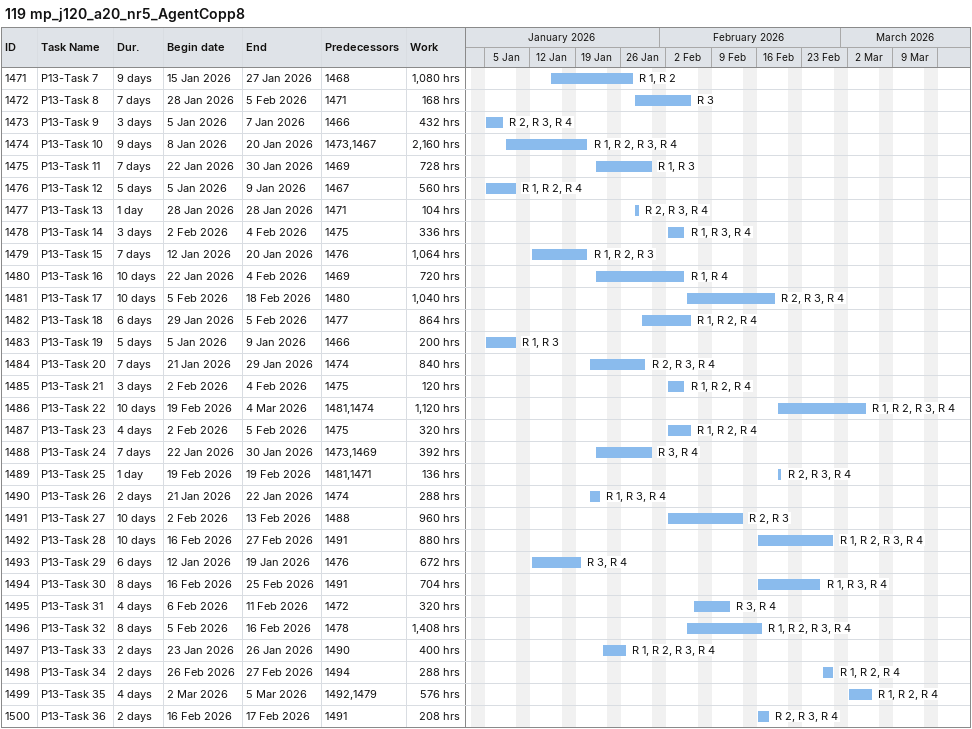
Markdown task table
119 mp_j120_a20_nr5_AgentCopp8

| ID | Task | Duration | Start | Finish | Predecessors | Resources | Work (h) |
|---|---|---|---|---|---|---|---|
| 1471 | P13-Task 7 | 9d | 2026-01-15 | 2026-01-27 | 1468 | R 1, R 2 | 1080 |
| 1472 | P13-Task 8 | 7d | 2026-01-28 | 2026-02-05 | 1471 | R 3 | 168 |
| 1473 | P13-Task 9 | 3d | 2026-01-05 | 2026-01-07 | 1466 | R 2, R 3, R 4 | 432 |
| 1474 | P13-Task 10 | 9d | 2026-01-08 | 2026-01-20 | 1473, 1467 | R 1, R 2, R 3, R 4 | 2160 |
| 1475 | P13-Task 11 | 7d | 2026-01-22 | 2026-01-30 | 1469 | R 1, R 3 | 728 |
| 1476 | P13-Task 12 | 5d | 2026-01-05 | 2026-01-09 | 1467 | R 1, R 2, R 4 | 560 |
| 1477 | P13-Task 13 | 1d | 2026-01-28 | 2026-01-28 | 1471 | R 2, R 3, R 4 | 104 |
| 1478 | P13-Task 14 | 3d | 2026-02-02 | 2026-02-04 | 1475 | R 1, R 3, R 4 | 336 |
| 1479 | P13-Task 15 | 7d | 2026-01-12 | 2026-01-20 | 1476 | R 1, R 2, R 3 | 1064 |
| 1480 | P13-Task 16 | 10d | 2026-01-22 | 2026-02-04 | 1469 | R 1, R 4 | 720 |
| 1481 | P13-Task 17 | 10d | 2026-02-05 | 2026-02-18 | 1480 | R 2, R 3, R 4 | 1040 |
| 1482 | P13-Task 18 | 6d | 2026-01-29 | 2026-02-05 | 1477 | R 1, R 2, R 4 | 864 |
| 1483 | P13-Task 19 | 5d | 2026-01-05 | 2026-01-09 | 1466 | R 1, R 3 | 200 |
| 1484 | P13-Task 20 | 7d | 2026-01-21 | 2026-01-29 | 1474 | R 2, R 3, R 4 | 840 |
| 1485 | P13-Task 21 | 3d | 2026-02-02 | 2026-02-04 | 1475 | R 1, R 2, R 4 | 120 |
| 1486 | P13-Task 22 | 10d | 2026-02-19 | 2026-03-04 | 1481, 1474 | R 1, R 2, R 3, R 4 | 1120 |
| 1487 | P13-Task 23 | 4d | 2026-02-02 | 2026-02-05 | 1475 | R 1, R 2, R 4 | 320 |
| 1488 | P13-Task 24 | 7d | 2026-01-22 | 2026-01-30 | 1473, 1469 | R 3, R 4 | 392 |
| 1489 | P13-Task 25 | 1d | 2026-02-19 | 2026-02-19 | 1481, 1471 | R 2, R 3, R 4 | 136 |
| 1490 | P13-Task 26 | 2d | 2026-01-21 | 2026-01-22 | 1474 | R 1, R 3, R 4 | 288 |
| 1491 | P13-Task 27 | 10d | 2026-02-02 | 2026-02-13 | 1488 | R 2, R 3 | 960 |
| 1492 | P13-Task 28 | 10d | 2026-02-16 | 2026-02-27 | 1491 | R 1, R 2, R 3, R 4 | 880 |
| 1493 | P13-Task 29 | 6d | 2026-01-12 | 2026-01-19 | 1476 | R 3, R 4 | 672 |
| 1494 | P13-Task 30 | 8d | 2026-02-16 | 2026-02-25 | 1491 | R 1, R 3, R 4 | 704 |
| 1495 | P13-Task 31 | 4d | 2026-02-06 | 2026-02-11 | 1472 | R 3, R 4 | 320 |
| 1496 | P13-Task 32 | 8d | 2026-02-05 | 2026-02-16 | 1478 | R 1, R 2, R 3, R 4 | 1408 |
| 1497 | P13-Task 33 | 2d | 2026-01-23 | 2026-01-26 | 1490 | R 1, R 2, R 3, R 4 | 400 |
| 1498 | P13-Task 34 | 2d | 2026-02-26 | 2026-02-27 | 1494 | R 1, R 2, R 4 | 288 |
| 1499 | P13-Task 35 | 4d | 2026-03-02 | 2026-03-05 | 1492, 1479 | R 1, R 2, R 4 | 576 |
| 1500 | P13-Task 36 | 2d | 2026-02-16 | 2026-02-17 | 1491 | R 2, R 3, R 4 | 208 |
